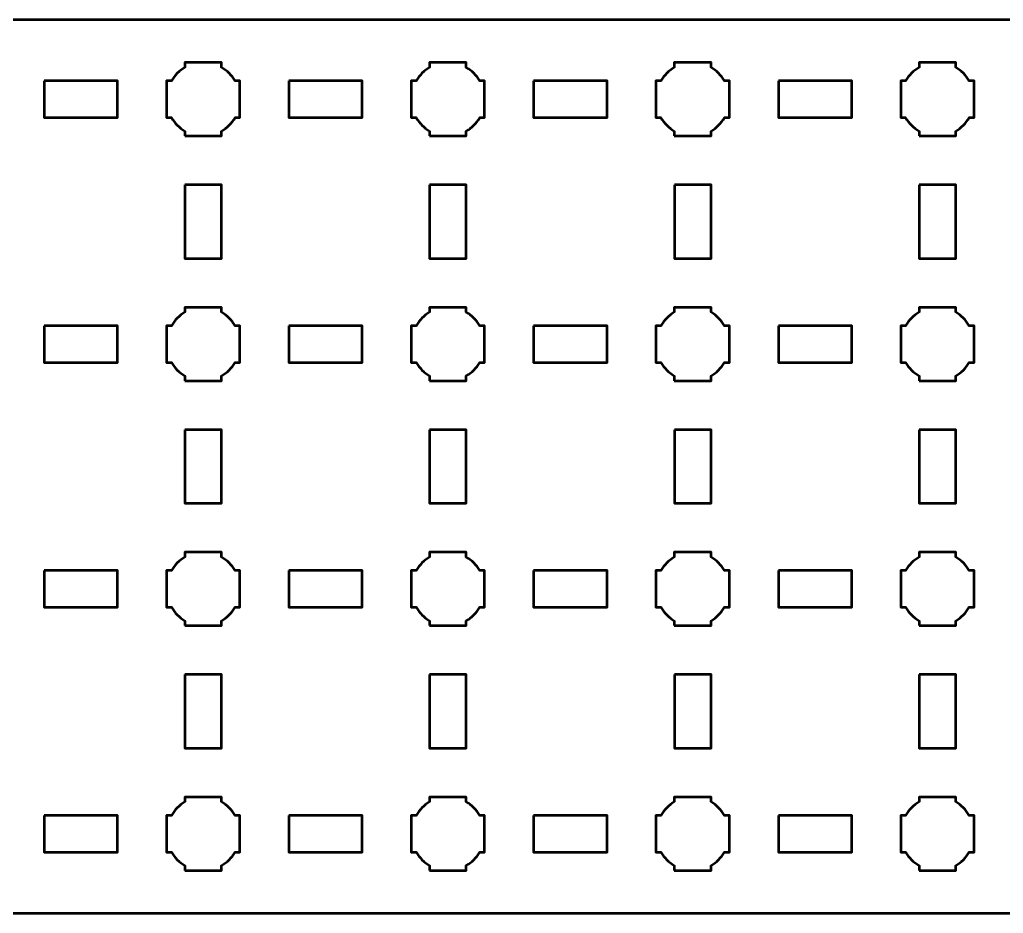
# Model space of a CAD drawing. Header units: centimetres. Extents: x -15.7 to 15.7, y -3.7 to 3.7.
# Drawn here: x -0.5 to 7.54, y -3.65 to 3.65 of the extents above; entities that cross this region are included whole.
import ezdxf

# ---------------------------------------------------------------- set-up
doc = ezdxf.new("R2010")
doc.units = ezdxf.units.CM
doc.header["$MEASUREMENT"] = 0
doc.layers.add('Layer 1', color=7, linetype='Continuous')

msp = doc.modelspace()

# ---------------------------------------------------------------- linework, layer by layer
at = {"layer": 'Layer 1', "lineweight": 53}
for points, knots in [([(-15.14993, 3.65002), (-15.14993, 3.65002), (15.14994, 3.65002), (15.14994, 3.65002), (15.14994, 3.65002), (15.42708, 3.65002), (15.65004, 3.42693), (15.65004, 3.14993), (15.65004, 3.14993), (15.65004, 3.14993), (15.65004, -3.15005), (15.65004, -3.15005), (15.65004, -3.15005), (15.65004, -3.42702), (15.42708, -3.65001), (15.14994, -3.65001), (15.14994, -3.65001), (15.14994, -3.65001), (-15.14993, -3.65001), (-15.14993, -3.65001), (-15.14993, -3.65001), (-15.42693, -3.65001), (-15.65003, -3.42702), (-15.65003, -3.15005), (-15.65003, -3.15005), (-15.65003, -3.15005), (-15.65003, 3.14993), (-15.65003, 3.14993), (-15.65003, 3.14993), (-15.65003, 3.42693), (-15.42693, 3.65002), (-15.14993, 3.65002)], [0, 0, 0, 0, 0.125, 0.125, 0.125, 0.125, 0.25, 0.25, 0.25, 0.25, 0.375, 0.375, 0.375, 0.375, 0.5, 0.5, 0.5, 0.5, 0.625, 0.625, 0.625, 0.625, 0.75, 0.75, 0.75, 0.75, 0.875, 0.875, 0.875, 0.875, 1, 1, 1, 1]), ([(0.85006, 2.69999), (0.85006, 2.69999), (0.85006, 2.7401), (0.85006, 2.7401), (0.85006, 2.7401), (0.80444, 2.76642), (0.76652, 2.80445), (0.74006, 2.84992), (0.74006, 2.84992), (0.74006, 2.84992), (0.69999, 2.84992), (0.69999, 2.84992), (0.69999, 2.84992), (0.69999, 2.84992), (0.69999, 2.99999), (0.69999, 2.99999), (0.69999, 2.99999), (0.69999, 2.99999), (0.69999, 3.14993), (0.69999, 3.14993), (0.69999, 3.14993), (0.69999, 3.14993), (0.74006, 3.14993), (0.74006, 3.14993), (0.74006, 3.14993), (0.76652, 3.19554), (0.80444, 3.23346), (0.85006, 3.25978), (0.85006, 3.25978), (0.85006, 3.25978), (0.85006, 3.3), (0.85006, 3.3), (0.85006, 3.3), (0.85006, 3.3), (0.99999, 3.3), (0.99999, 3.3), (0.99999, 3.3), (0.99999, 3.3), (1.15006, 3.3), (1.15006, 3.3), (1.15006, 3.3), (1.15006, 3.3), (1.15006, 3.25978), (1.15006, 3.25978), (1.15006, 3.25978), (1.19553, 3.23346), (1.23342, 3.19554), (1.25988, 3.14993), (1.25988, 3.14993), (1.25988, 3.14993), (1.29999, 3.14993), (1.29999, 3.14993), (1.29999, 3.14993), (1.29999, 3.14993), (1.29999, 2.99999), (1.29999, 2.99999), (1.29999, 2.99999), (1.29999, 2.99999), (1.29999, 2.84992), (1.29999, 2.84992), (1.29999, 2.84992), (1.29999, 2.84992), (1.25988, 2.84992), (1.25988, 2.84992), (1.25988, 2.84992), (1.23342, 2.80445), (1.19553, 2.76642), (1.15006, 2.7401), (1.15006, 2.7401), (1.15006, 2.7401), (1.15006, 2.69999), (1.15006, 2.69999), (1.15006, 2.69999), (1.15006, 2.69999), (0.99999, 2.69999), (0.99999, 2.69999), (0.99999, 2.69999), (0.99999, 2.69999), (0.85006, 2.69999), (0.85006, 2.69999)], [0, 0, 0, 0, 0.05, 0.05, 0.05, 0.05, 0.1, 0.1, 0.1, 0.1, 0.15, 0.15, 0.15, 0.15, 0.2, 0.2, 0.2, 0.2, 0.25, 0.25, 0.25, 0.25, 0.3, 0.3, 0.3, 0.3, 0.35, 0.35, 0.35, 0.35, 0.4, 0.4, 0.4, 0.4, 0.45, 0.45, 0.45, 0.45, 0.5, 0.5, 0.5, 0.5, 0.55, 0.55, 0.55, 0.55, 0.6, 0.6, 0.6, 0.6, 0.65, 0.65, 0.65, 0.65, 0.7, 0.7, 0.7, 0.7, 0.75, 0.75, 0.75, 0.75, 0.8, 0.8, 0.8, 0.8, 0.85, 0.85, 0.85, 0.85, 0.9, 0.9, 0.9, 0.9, 0.95, 0.95, 0.95, 0.95, 1, 1, 1, 1]), ([(2.84999, 2.69999), (2.84999, 2.69999), (2.84999, 2.7401), (2.84999, 2.7401), (2.84999, 2.7401), (2.80438, 2.76642), (2.76649, 2.80445), (2.74017, 2.84992), (2.74017, 2.84992), (2.74017, 2.84992), (2.69992, 2.84992), (2.69992, 2.84992), (2.69992, 2.84992), (2.69992, 2.84992), (2.69992, 2.99999), (2.69992, 2.99999), (2.69992, 2.99999), (2.69992, 2.99999), (2.69992, 3.14993), (2.69992, 3.14993), (2.69992, 3.14993), (2.69992, 3.14993), (2.74017, 3.14993), (2.74017, 3.14993), (2.74017, 3.14993), (2.76649, 3.19554), (2.80438, 3.23346), (2.84999, 3.25978), (2.84999, 3.25978), (2.84999, 3.25978), (2.84999, 3.3), (2.84999, 3.3), (2.84999, 3.3), (2.84999, 3.3), (2.99992, 3.3), (2.99992, 3.3), (2.99992, 3.3), (2.99992, 3.3), (3.14999, 3.3), (3.14999, 3.3), (3.14999, 3.3), (3.14999, 3.3), (3.14999, 3.25978), (3.14999, 3.25978), (3.14999, 3.25978), (3.19547, 3.23346), (3.2335, 3.19554), (3.25981, 3.14993), (3.25981, 3.14993), (3.25981, 3.14993), (3.29992, 3.14993), (3.29992, 3.14993), (3.29992, 3.14993), (3.29992, 3.14993), (3.29992, 2.99999), (3.29992, 2.99999), (3.29992, 2.99999), (3.29992, 2.99999), (3.29992, 2.84992), (3.29992, 2.84992), (3.29992, 2.84992), (3.29992, 2.84992), (3.25981, 2.84992), (3.25981, 2.84992), (3.25981, 2.84992), (3.2335, 2.80445), (3.19547, 2.76642), (3.14999, 2.7401), (3.14999, 2.7401), (3.14999, 2.7401), (3.14999, 2.69999), (3.14999, 2.69999), (3.14999, 2.69999), (3.14999, 2.69999), (2.99992, 2.69999), (2.99992, 2.69999), (2.99992, 2.69999), (2.99992, 2.69999), (2.84999, 2.69999), (2.84999, 2.69999)], [0, 0, 0, 0, 0.05, 0.05, 0.05, 0.05, 0.1, 0.1, 0.1, 0.1, 0.15, 0.15, 0.15, 0.15, 0.2, 0.2, 0.2, 0.2, 0.25, 0.25, 0.25, 0.25, 0.3, 0.3, 0.3, 0.3, 0.35, 0.35, 0.35, 0.35, 0.4, 0.4, 0.4, 0.4, 0.45, 0.45, 0.45, 0.45, 0.5, 0.5, 0.5, 0.5, 0.55, 0.55, 0.55, 0.55, 0.6, 0.6, 0.6, 0.6, 0.65, 0.65, 0.65, 0.65, 0.7, 0.7, 0.7, 0.7, 0.75, 0.75, 0.75, 0.75, 0.8, 0.8, 0.8, 0.8, 0.85, 0.85, 0.85, 0.85, 0.9, 0.9, 0.9, 0.9, 0.95, 0.95, 0.95, 0.95, 1, 1, 1, 1]), ([(4.84992, 2.69999), (4.84992, 2.69999), (4.84992, 2.7401), (4.84992, 2.7401), (4.84992, 2.7401), (4.80445, 2.76642), (4.76642, 2.80445), (4.7401, 2.84992), (4.7401, 2.84992), (4.7401, 2.84992), (4.69999, 2.84992), (4.69999, 2.84992), (4.69999, 2.84992), (4.69999, 2.84992), (4.69999, 2.99999), (4.69999, 2.99999), (4.69999, 2.99999), (4.69999, 2.99999), (4.69999, 3.14993), (4.69999, 3.14993), (4.69999, 3.14993), (4.69999, 3.14993), (4.7401, 3.14993), (4.7401, 3.14993), (4.7401, 3.14993), (4.76642, 3.19554), (4.80445, 3.23346), (4.84992, 3.25978), (4.84992, 3.25978), (4.84992, 3.25978), (4.84992, 3.3), (4.84992, 3.3), (4.84992, 3.3), (4.84992, 3.3), (5, 3.3), (5, 3.3), (5, 3.3), (5, 3.3), (5.14993, 3.3), (5.14993, 3.3), (5.14993, 3.3), (5.14993, 3.3), (5.14993, 3.25978), (5.14993, 3.25978), (5.14993, 3.25978), (5.19554, 3.23346), (5.23346, 3.19554), (5.25978, 3.14993), (5.25978, 3.14993), (5.25978, 3.14993), (5.3, 3.14993), (5.3, 3.14993), (5.3, 3.14993), (5.3, 3.14993), (5.3, 2.99999), (5.3, 2.99999), (5.3, 2.99999), (5.3, 2.99999), (5.3, 2.84992), (5.3, 2.84992), (5.3, 2.84992), (5.3, 2.84992), (5.25978, 2.84992), (5.25978, 2.84992), (5.25978, 2.84992), (5.23346, 2.80445), (5.19554, 2.76642), (5.14993, 2.7401), (5.14993, 2.7401), (5.14993, 2.7401), (5.14993, 2.69999), (5.14993, 2.69999), (5.14993, 2.69999), (5.14993, 2.69999), (5, 2.69999), (5, 2.69999), (5, 2.69999), (5, 2.69999), (4.84992, 2.69999), (4.84992, 2.69999)], [0, 0, 0, 0, 0.05, 0.05, 0.05, 0.05, 0.1, 0.1, 0.1, 0.1, 0.15, 0.15, 0.15, 0.15, 0.2, 0.2, 0.2, 0.2, 0.25, 0.25, 0.25, 0.25, 0.3, 0.3, 0.3, 0.3, 0.35, 0.35, 0.35, 0.35, 0.4, 0.4, 0.4, 0.4, 0.45, 0.45, 0.45, 0.45, 0.5, 0.5, 0.5, 0.5, 0.55, 0.55, 0.55, 0.55, 0.6, 0.6, 0.6, 0.6, 0.65, 0.65, 0.65, 0.65, 0.7, 0.7, 0.7, 0.7, 0.75, 0.75, 0.75, 0.75, 0.8, 0.8, 0.8, 0.8, 0.85, 0.85, 0.85, 0.85, 0.9, 0.9, 0.9, 0.9, 0.95, 0.95, 0.95, 0.95, 1, 1, 1, 1]), ([(6.85003, 2.69999), (6.85003, 2.69999), (6.85003, 2.7401), (6.85003, 2.7401), (6.85003, 2.7401), (6.80442, 2.76642), (6.76653, 2.80445), (6.74018, 2.84992), (6.74018, 2.84992), (6.74018, 2.84992), (6.69996, 2.84992), (6.69996, 2.84992), (6.69996, 2.84992), (6.69996, 2.84992), (6.69996, 2.99999), (6.69996, 2.99999), (6.69996, 2.99999), (6.69996, 2.99999), (6.69996, 3.14993), (6.69996, 3.14993), (6.69996, 3.14993), (6.69996, 3.14993), (6.74018, 3.14993), (6.74018, 3.14993), (6.74018, 3.14993), (6.76653, 3.19554), (6.80442, 3.23346), (6.85003, 3.25978), (6.85003, 3.25978), (6.85003, 3.25978), (6.85003, 3.3), (6.85003, 3.3), (6.85003, 3.3), (6.85003, 3.3), (6.99996, 3.3), (6.99996, 3.3), (6.99996, 3.3), (6.99996, 3.3), (7.15003, 3.3), (7.15003, 3.3), (7.15003, 3.3), (7.15003, 3.3), (7.15003, 3.25978), (7.15003, 3.25978), (7.15003, 3.25978), (7.19551, 3.23346), (7.2334, 3.19554), (7.25985, 3.14993), (7.25985, 3.14993), (7.25985, 3.14993), (7.29997, 3.14993), (7.29997, 3.14993), (7.29997, 3.14993), (7.29997, 3.14993), (7.29997, 2.99999), (7.29997, 2.99999), (7.29997, 2.99999), (7.29997, 2.99999), (7.29997, 2.84992), (7.29997, 2.84992), (7.29997, 2.84992), (7.29997, 2.84992), (7.25985, 2.84992), (7.25985, 2.84992), (7.25985, 2.84992), (7.2334, 2.80445), (7.19551, 2.76642), (7.15003, 2.7401), (7.15003, 2.7401), (7.15003, 2.7401), (7.15003, 2.69999), (7.15003, 2.69999), (7.15003, 2.69999), (7.15003, 2.69999), (6.99996, 2.69999), (6.99996, 2.69999), (6.99996, 2.69999), (6.99996, 2.69999), (6.85003, 2.69999), (6.85003, 2.69999)], [0, 0, 0, 0, 0.05, 0.05, 0.05, 0.05, 0.1, 0.1, 0.1, 0.1, 0.15, 0.15, 0.15, 0.15, 0.2, 0.2, 0.2, 0.2, 0.25, 0.25, 0.25, 0.25, 0.3, 0.3, 0.3, 0.3, 0.35, 0.35, 0.35, 0.35, 0.4, 0.4, 0.4, 0.4, 0.45, 0.45, 0.45, 0.45, 0.5, 0.5, 0.5, 0.5, 0.55, 0.55, 0.55, 0.55, 0.6, 0.6, 0.6, 0.6, 0.65, 0.65, 0.65, 0.65, 0.7, 0.7, 0.7, 0.7, 0.75, 0.75, 0.75, 0.75, 0.8, 0.8, 0.8, 0.8, 0.85, 0.85, 0.85, 0.85, 0.9, 0.9, 0.9, 0.9, 0.95, 0.95, 0.95, 0.95, 1, 1, 1, 1]), ([(-0.29993, 3.14993), (-0.29993, 3.14993), (0.30008, 3.14993), (0.30008, 3.14993), (0.30008, 3.14993), (0.30008, 3.14993), (0.30008, 2.84992), (0.30008, 2.84992), (0.30008, 2.84992), (0.30008, 2.84992), (-0.29993, 2.84992), (-0.29993, 2.84992), (-0.29993, 2.84992), (-0.29993, 2.84992), (-0.29993, 3.14993), (-0.29993, 3.14993)], [0, 0, 0, 0, 0.25, 0.25, 0.25, 0.25, 0.5, 0.5, 0.5, 0.5, 0.75, 0.75, 0.75, 0.75, 1, 1, 1, 1]), ([(1.70001, 3.14993), (1.70001, 3.14993), (2.30001, 3.14993), (2.30001, 3.14993), (2.30001, 3.14993), (2.30001, 3.14993), (2.30001, 2.84992), (2.30001, 2.84992), (2.30001, 2.84992), (2.30001, 2.84992), (1.70001, 2.84992), (1.70001, 2.84992), (1.70001, 2.84992), (1.70001, 2.84992), (1.70001, 3.14993), (1.70001, 3.14993)], [0, 0, 0, 0, 0.25, 0.25, 0.25, 0.25, 0.5, 0.5, 0.5, 0.5, 0.75, 0.75, 0.75, 0.75, 1, 1, 1, 1]), ([(3.69997, 3.14993), (3.69997, 3.14993), (4.29998, 3.14993), (4.29998, 3.14993), (4.29998, 3.14993), (4.29998, 3.14993), (4.29998, 2.84992), (4.29998, 2.84992), (4.29998, 2.84992), (4.29998, 2.84992), (3.69997, 2.84992), (3.69997, 2.84992), (3.69997, 2.84992), (3.69997, 2.84992), (3.69997, 3.14993), (3.69997, 3.14993)], [0, 0, 0, 0, 0.25, 0.25, 0.25, 0.25, 0.5, 0.5, 0.5, 0.5, 0.75, 0.75, 0.75, 0.75, 1, 1, 1, 1]), ([(5.70005, 3.14993), (5.70005, 3.14993), (6.30005, 3.14993), (6.30005, 3.14993), (6.30005, 3.14993), (6.30005, 3.14993), (6.30005, 2.84992), (6.30005, 2.84992), (6.30005, 2.84992), (6.30005, 2.84992), (5.70005, 2.84992), (5.70005, 2.84992), (5.70005, 2.84992), (5.70005, 2.84992), (5.70005, 3.14993), (5.70005, 3.14993)], [0, 0, 0, 0, 0.25, 0.25, 0.25, 0.25, 0.5, 0.5, 0.5, 0.5, 0.75, 0.75, 0.75, 0.75, 1, 1, 1, 1]), ([(0.85006, 2.29998), (0.85006, 2.29998), (1.15006, 2.29998), (1.15006, 2.29998), (1.15006, 2.29998), (1.15006, 2.29998), (1.15006, 1.69997), (1.15006, 1.69997), (1.15006, 1.69997), (1.15006, 1.69997), (0.85006, 1.69997), (0.85006, 1.69997), (0.85006, 1.69997), (0.85006, 1.69997), (0.85006, 2.29998), (0.85006, 2.29998)], [0, 0, 0, 0, 0.25, 0.25, 0.25, 0.25, 0.5, 0.5, 0.5, 0.5, 0.75, 0.75, 0.75, 0.75, 1, 1, 1, 1]), ([(2.84999, 2.29998), (2.84999, 2.29998), (3.14999, 2.29998), (3.14999, 2.29998), (3.14999, 2.29998), (3.14999, 2.29998), (3.14999, 1.69997), (3.14999, 1.69997), (3.14999, 1.69997), (3.14999, 1.69997), (2.84999, 1.69997), (2.84999, 1.69997), (2.84999, 1.69997), (2.84999, 1.69997), (2.84999, 2.29998), (2.84999, 2.29998)], [0, 0, 0, 0, 0.25, 0.25, 0.25, 0.25, 0.5, 0.5, 0.5, 0.5, 0.75, 0.75, 0.75, 0.75, 1, 1, 1, 1]), ([(4.85006, 2.29998), (4.85006, 2.29998), (5.15007, 2.29998), (5.15007, 2.29998), (5.15007, 2.29998), (5.15007, 2.29998), (5.15007, 1.69997), (5.15007, 1.69997), (5.15007, 1.69997), (5.15007, 1.69997), (4.85006, 1.69997), (4.85006, 1.69997), (4.85006, 1.69997), (4.85006, 1.69997), (4.85006, 2.29998), (4.85006, 2.29998)], [0, 0, 0, 0, 0.25, 0.25, 0.25, 0.25, 0.5, 0.5, 0.5, 0.5, 0.75, 0.75, 0.75, 0.75, 1, 1, 1, 1]), ([(6.85003, 2.29998), (6.85003, 2.29998), (7.15003, 2.29998), (7.15003, 2.29998), (7.15003, 2.29998), (7.15003, 2.29998), (7.15003, 1.69997), (7.15003, 1.69997), (7.15003, 1.69997), (7.15003, 1.69997), (6.85003, 1.69997), (6.85003, 1.69997), (6.85003, 1.69997), (6.85003, 1.69997), (6.85003, 2.29998), (6.85003, 2.29998)], [0, 0, 0, 0, 0.25, 0.25, 0.25, 0.25, 0.5, 0.5, 0.5, 0.5, 0.75, 0.75, 0.75, 0.75, 1, 1, 1, 1]), ([(0.85006, 0.69992), (0.85006, 0.69992), (0.85006, 0.74017), (0.85006, 0.74017), (0.85006, 0.74017), (0.80444, 0.76649), (0.76652, 0.80452), (0.74006, 0.84999), (0.74006, 0.84999), (0.74006, 0.84999), (0.69999, 0.84999), (0.69999, 0.84999), (0.69999, 0.84999), (0.69999, 0.84999), (0.69999, 0.99992), (0.69999, 0.99992), (0.69999, 0.99992), (0.69999, 0.99992), (0.69999, 1.14999), (0.69999, 1.14999), (0.69999, 1.14999), (0.69999, 1.14999), (0.74006, 1.14999), (0.74006, 1.14999), (0.74006, 1.14999), (0.76652, 1.19547), (0.80444, 1.2335), (0.85006, 1.25981), (0.85006, 1.25981), (0.85006, 1.25981), (0.85006, 1.29992), (0.85006, 1.29992), (0.85006, 1.29992), (0.85006, 1.29992), (0.99999, 1.29992), (0.99999, 1.29992), (0.99999, 1.29992), (0.99999, 1.29992), (1.15006, 1.29992), (1.15006, 1.29992), (1.15006, 1.29992), (1.15006, 1.29992), (1.15006, 1.25981), (1.15006, 1.25981), (1.15006, 1.25981), (1.19553, 1.2335), (1.23342, 1.19547), (1.25988, 1.14999), (1.25988, 1.14999), (1.25988, 1.14999), (1.29999, 1.14999), (1.29999, 1.14999), (1.29999, 1.14999), (1.29999, 1.14999), (1.29999, 0.99992), (1.29999, 0.99992), (1.29999, 0.99992), (1.29999, 0.99992), (1.29999, 0.84999), (1.29999, 0.84999), (1.29999, 0.84999), (1.29999, 0.84999), (1.25988, 0.84999), (1.25988, 0.84999), (1.25988, 0.84999), (1.23342, 0.80452), (1.19553, 0.76649), (1.15006, 0.74017), (1.15006, 0.74017), (1.15006, 0.74017), (1.15006, 0.69992), (1.15006, 0.69992), (1.15006, 0.69992), (1.15006, 0.69992), (0.99999, 0.69992), (0.99999, 0.69992), (0.99999, 0.69992), (0.99999, 0.69992), (0.85006, 0.69992), (0.85006, 0.69992)], [0, 0, 0, 0, 0.05, 0.05, 0.05, 0.05, 0.1, 0.1, 0.1, 0.1, 0.15, 0.15, 0.15, 0.15, 0.2, 0.2, 0.2, 0.2, 0.25, 0.25, 0.25, 0.25, 0.3, 0.3, 0.3, 0.3, 0.35, 0.35, 0.35, 0.35, 0.4, 0.4, 0.4, 0.4, 0.45, 0.45, 0.45, 0.45, 0.5, 0.5, 0.5, 0.5, 0.55, 0.55, 0.55, 0.55, 0.6, 0.6, 0.6, 0.6, 0.65, 0.65, 0.65, 0.65, 0.7, 0.7, 0.7, 0.7, 0.75, 0.75, 0.75, 0.75, 0.8, 0.8, 0.8, 0.8, 0.85, 0.85, 0.85, 0.85, 0.9, 0.9, 0.9, 0.9, 0.95, 0.95, 0.95, 0.95, 1, 1, 1, 1]), ([(2.84999, 0.69992), (2.84999, 0.69992), (2.84999, 0.74017), (2.84999, 0.74017), (2.84999, 0.74017), (2.80438, 0.76649), (2.76649, 0.80452), (2.74017, 0.84999), (2.74017, 0.84999), (2.74017, 0.84999), (2.69992, 0.84999), (2.69992, 0.84999), (2.69992, 0.84999), (2.69992, 0.84999), (2.69992, 0.99992), (2.69992, 0.99992), (2.69992, 0.99992), (2.69992, 0.99992), (2.69992, 1.14999), (2.69992, 1.14999), (2.69992, 1.14999), (2.69992, 1.14999), (2.74017, 1.14999), (2.74017, 1.14999), (2.74017, 1.14999), (2.76649, 1.19547), (2.80438, 1.2335), (2.84999, 1.25981), (2.84999, 1.25981), (2.84999, 1.25981), (2.84999, 1.29992), (2.84999, 1.29992), (2.84999, 1.29992), (2.84999, 1.29992), (2.99992, 1.29992), (2.99992, 1.29992), (2.99992, 1.29992), (2.99992, 1.29992), (3.14999, 1.29992), (3.14999, 1.29992), (3.14999, 1.29992), (3.14999, 1.29992), (3.14999, 1.25981), (3.14999, 1.25981), (3.14999, 1.25981), (3.19547, 1.2335), (3.2335, 1.19547), (3.25981, 1.14999), (3.25981, 1.14999), (3.25981, 1.14999), (3.29992, 1.14999), (3.29992, 1.14999), (3.29992, 1.14999), (3.29992, 1.14999), (3.29992, 0.99992), (3.29992, 0.99992), (3.29992, 0.99992), (3.29992, 0.99992), (3.29992, 0.84999), (3.29992, 0.84999), (3.29992, 0.84999), (3.29992, 0.84999), (3.25981, 0.84999), (3.25981, 0.84999), (3.25981, 0.84999), (3.2335, 0.80452), (3.19547, 0.76649), (3.14999, 0.74017), (3.14999, 0.74017), (3.14999, 0.74017), (3.14999, 0.69992), (3.14999, 0.69992), (3.14999, 0.69992), (3.14999, 0.69992), (2.99992, 0.69992), (2.99992, 0.69992), (2.99992, 0.69992), (2.99992, 0.69992), (2.84999, 0.69992), (2.84999, 0.69992)], [0, 0, 0, 0, 0.05, 0.05, 0.05, 0.05, 0.1, 0.1, 0.1, 0.1, 0.15, 0.15, 0.15, 0.15, 0.2, 0.2, 0.2, 0.2, 0.25, 0.25, 0.25, 0.25, 0.3, 0.3, 0.3, 0.3, 0.35, 0.35, 0.35, 0.35, 0.4, 0.4, 0.4, 0.4, 0.45, 0.45, 0.45, 0.45, 0.5, 0.5, 0.5, 0.5, 0.55, 0.55, 0.55, 0.55, 0.6, 0.6, 0.6, 0.6, 0.65, 0.65, 0.65, 0.65, 0.7, 0.7, 0.7, 0.7, 0.75, 0.75, 0.75, 0.75, 0.8, 0.8, 0.8, 0.8, 0.85, 0.85, 0.85, 0.85, 0.9, 0.9, 0.9, 0.9, 0.95, 0.95, 0.95, 0.95, 1, 1, 1, 1]), ([(4.84992, 0.69992), (4.84992, 0.69992), (4.84992, 0.74017), (4.84992, 0.74017), (4.84992, 0.74017), (4.80445, 0.76649), (4.76642, 0.80452), (4.7401, 0.84999), (4.7401, 0.84999), (4.7401, 0.84999), (4.69999, 0.84999), (4.69999, 0.84999), (4.69999, 0.84999), (4.69999, 0.84999), (4.69999, 0.99992), (4.69999, 0.99992), (4.69999, 0.99992), (4.69999, 0.99992), (4.69999, 1.14999), (4.69999, 1.14999), (4.69999, 1.14999), (4.69999, 1.14999), (4.7401, 1.14999), (4.7401, 1.14999), (4.7401, 1.14999), (4.76642, 1.19547), (4.80445, 1.2335), (4.84992, 1.25981), (4.84992, 1.25981), (4.84992, 1.25981), (4.84992, 1.29992), (4.84992, 1.29992), (4.84992, 1.29992), (4.84992, 1.29992), (5, 1.29992), (5, 1.29992), (5, 1.29992), (5, 1.29992), (5.14993, 1.29992), (5.14993, 1.29992), (5.14993, 1.29992), (5.14993, 1.29992), (5.14993, 1.25981), (5.14993, 1.25981), (5.14993, 1.25981), (5.19554, 1.2335), (5.23346, 1.19547), (5.25978, 1.14999), (5.25978, 1.14999), (5.25978, 1.14999), (5.3, 1.14999), (5.3, 1.14999), (5.3, 1.14999), (5.3, 1.14999), (5.3, 0.99992), (5.3, 0.99992), (5.3, 0.99992), (5.3, 0.99992), (5.3, 0.84999), (5.3, 0.84999), (5.3, 0.84999), (5.3, 0.84999), (5.25978, 0.84999), (5.25978, 0.84999), (5.25978, 0.84999), (5.23346, 0.80452), (5.19554, 0.76649), (5.14993, 0.74017), (5.14993, 0.74017), (5.14993, 0.74017), (5.14993, 0.69992), (5.14993, 0.69992), (5.14993, 0.69992), (5.14993, 0.69992), (5, 0.69992), (5, 0.69992), (5, 0.69992), (5, 0.69992), (4.84992, 0.69992), (4.84992, 0.69992)], [0, 0, 0, 0, 0.05, 0.05, 0.05, 0.05, 0.1, 0.1, 0.1, 0.1, 0.15, 0.15, 0.15, 0.15, 0.2, 0.2, 0.2, 0.2, 0.25, 0.25, 0.25, 0.25, 0.3, 0.3, 0.3, 0.3, 0.35, 0.35, 0.35, 0.35, 0.4, 0.4, 0.4, 0.4, 0.45, 0.45, 0.45, 0.45, 0.5, 0.5, 0.5, 0.5, 0.55, 0.55, 0.55, 0.55, 0.6, 0.6, 0.6, 0.6, 0.65, 0.65, 0.65, 0.65, 0.7, 0.7, 0.7, 0.7, 0.75, 0.75, 0.75, 0.75, 0.8, 0.8, 0.8, 0.8, 0.85, 0.85, 0.85, 0.85, 0.9, 0.9, 0.9, 0.9, 0.95, 0.95, 0.95, 0.95, 1, 1, 1, 1]), ([(6.85003, 0.69992), (6.85003, 0.69992), (6.85003, 0.74017), (6.85003, 0.74017), (6.85003, 0.74017), (6.80442, 0.76649), (6.76653, 0.80452), (6.74018, 0.84999), (6.74018, 0.84999), (6.74018, 0.84999), (6.69996, 0.84999), (6.69996, 0.84999), (6.69996, 0.84999), (6.69996, 0.84999), (6.69996, 0.99992), (6.69996, 0.99992), (6.69996, 0.99992), (6.69996, 0.99992), (6.69996, 1.14999), (6.69996, 1.14999), (6.69996, 1.14999), (6.69996, 1.14999), (6.74018, 1.14999), (6.74018, 1.14999), (6.74018, 1.14999), (6.76653, 1.19547), (6.80442, 1.2335), (6.85003, 1.25981), (6.85003, 1.25981), (6.85003, 1.25981), (6.85003, 1.29992), (6.85003, 1.29992), (6.85003, 1.29992), (6.85003, 1.29992), (6.99996, 1.29992), (6.99996, 1.29992), (6.99996, 1.29992), (6.99996, 1.29992), (7.15003, 1.29992), (7.15003, 1.29992), (7.15003, 1.29992), (7.15003, 1.29992), (7.15003, 1.25981), (7.15003, 1.25981), (7.15003, 1.25981), (7.19551, 1.2335), (7.2334, 1.19547), (7.25985, 1.14999), (7.25985, 1.14999), (7.25985, 1.14999), (7.29997, 1.14999), (7.29997, 1.14999), (7.29997, 1.14999), (7.29997, 1.14999), (7.29997, 0.99992), (7.29997, 0.99992), (7.29997, 0.99992), (7.29997, 0.99992), (7.29997, 0.84999), (7.29997, 0.84999), (7.29997, 0.84999), (7.29997, 0.84999), (7.25985, 0.84999), (7.25985, 0.84999), (7.25985, 0.84999), (7.2334, 0.80452), (7.19551, 0.76649), (7.15003, 0.74017), (7.15003, 0.74017), (7.15003, 0.74017), (7.15003, 0.69992), (7.15003, 0.69992), (7.15003, 0.69992), (7.15003, 0.69992), (6.99996, 0.69992), (6.99996, 0.69992), (6.99996, 0.69992), (6.99996, 0.69992), (6.85003, 0.69992), (6.85003, 0.69992)], [0, 0, 0, 0, 0.05, 0.05, 0.05, 0.05, 0.1, 0.1, 0.1, 0.1, 0.15, 0.15, 0.15, 0.15, 0.2, 0.2, 0.2, 0.2, 0.25, 0.25, 0.25, 0.25, 0.3, 0.3, 0.3, 0.3, 0.35, 0.35, 0.35, 0.35, 0.4, 0.4, 0.4, 0.4, 0.45, 0.45, 0.45, 0.45, 0.5, 0.5, 0.5, 0.5, 0.55, 0.55, 0.55, 0.55, 0.6, 0.6, 0.6, 0.6, 0.65, 0.65, 0.65, 0.65, 0.7, 0.7, 0.7, 0.7, 0.75, 0.75, 0.75, 0.75, 0.8, 0.8, 0.8, 0.8, 0.85, 0.85, 0.85, 0.85, 0.9, 0.9, 0.9, 0.9, 0.95, 0.95, 0.95, 0.95, 1, 1, 1, 1]), ([(-0.29993, 1.14999), (-0.29993, 1.14999), (0.30008, 1.14999), (0.30008, 1.14999), (0.30008, 1.14999), (0.30008, 1.14999), (0.30008, 0.84999), (0.30008, 0.84999), (0.30008, 0.84999), (0.30008, 0.84999), (-0.29993, 0.84999), (-0.29993, 0.84999), (-0.29993, 0.84999), (-0.29993, 0.84999), (-0.29993, 1.14999), (-0.29993, 1.14999)], [0, 0, 0, 0, 0.25, 0.25, 0.25, 0.25, 0.5, 0.5, 0.5, 0.5, 0.75, 0.75, 0.75, 0.75, 1, 1, 1, 1]), ([(1.70001, 1.14999), (1.70001, 1.14999), (2.30001, 1.14999), (2.30001, 1.14999), (2.30001, 1.14999), (2.30001, 1.14999), (2.30001, 0.84999), (2.30001, 0.84999), (2.30001, 0.84999), (2.30001, 0.84999), (1.70001, 0.84999), (1.70001, 0.84999), (1.70001, 0.84999), (1.70001, 0.84999), (1.70001, 1.14999), (1.70001, 1.14999)], [0, 0, 0, 0, 0.25, 0.25, 0.25, 0.25, 0.5, 0.5, 0.5, 0.5, 0.75, 0.75, 0.75, 0.75, 1, 1, 1, 1]), ([(3.69997, 1.14999), (3.69997, 1.14999), (4.29998, 1.14999), (4.29998, 1.14999), (4.29998, 1.14999), (4.29998, 1.14999), (4.29998, 0.84999), (4.29998, 0.84999), (4.29998, 0.84999), (4.29998, 0.84999), (3.69997, 0.84999), (3.69997, 0.84999), (3.69997, 0.84999), (3.69997, 0.84999), (3.69997, 1.14999), (3.69997, 1.14999)], [0, 0, 0, 0, 0.25, 0.25, 0.25, 0.25, 0.5, 0.5, 0.5, 0.5, 0.75, 0.75, 0.75, 0.75, 1, 1, 1, 1]), ([(5.70005, 1.14999), (5.70005, 1.14999), (6.30005, 1.14999), (6.30005, 1.14999), (6.30005, 1.14999), (6.30005, 1.14999), (6.30005, 0.84999), (6.30005, 0.84999), (6.30005, 0.84999), (6.30005, 0.84999), (5.70005, 0.84999), (5.70005, 0.84999), (5.70005, 0.84999), (5.70005, 0.84999), (5.70005, 1.14999), (5.70005, 1.14999)], [0, 0, 0, 0, 0.25, 0.25, 0.25, 0.25, 0.5, 0.5, 0.5, 0.5, 0.75, 0.75, 0.75, 0.75, 1, 1, 1, 1]), ([(0.85006, 0.30001), (0.85006, 0.30001), (1.15006, 0.30001), (1.15006, 0.30001), (1.15006, 0.30001), (1.15006, 0.30001), (1.15006, -0.29999), (1.15006, -0.29999), (1.15006, -0.29999), (1.15006, -0.29999), (0.85006, -0.29999), (0.85006, -0.29999), (0.85006, -0.29999), (0.85006, -0.29999), (0.85006, 0.30001), (0.85006, 0.30001)], [0, 0, 0, 0, 0.25, 0.25, 0.25, 0.25, 0.5, 0.5, 0.5, 0.5, 0.75, 0.75, 0.75, 0.75, 1, 1, 1, 1]), ([(2.84999, 0.30001), (2.84999, 0.30001), (3.14999, 0.30001), (3.14999, 0.30001), (3.14999, 0.30001), (3.14999, 0.30001), (3.14999, -0.29999), (3.14999, -0.29999), (3.14999, -0.29999), (3.14999, -0.29999), (2.84999, -0.29999), (2.84999, -0.29999), (2.84999, -0.29999), (2.84999, -0.29999), (2.84999, 0.30001), (2.84999, 0.30001)], [0, 0, 0, 0, 0.25, 0.25, 0.25, 0.25, 0.5, 0.5, 0.5, 0.5, 0.75, 0.75, 0.75, 0.75, 1, 1, 1, 1]), ([(4.85006, 0.30001), (4.85006, 0.30001), (5.15007, 0.30001), (5.15007, 0.30001), (5.15007, 0.30001), (5.15007, 0.30001), (5.15007, -0.29999), (5.15007, -0.29999), (5.15007, -0.29999), (5.15007, -0.29999), (4.85006, -0.29999), (4.85006, -0.29999), (4.85006, -0.29999), (4.85006, -0.29999), (4.85006, 0.30001), (4.85006, 0.30001)], [0, 0, 0, 0, 0.25, 0.25, 0.25, 0.25, 0.5, 0.5, 0.5, 0.5, 0.75, 0.75, 0.75, 0.75, 1, 1, 1, 1]), ([(6.85003, 0.30001), (6.85003, 0.30001), (7.15003, 0.30001), (7.15003, 0.30001), (7.15003, 0.30001), (7.15003, 0.30001), (7.15003, -0.29999), (7.15003, -0.29999), (7.15003, -0.29999), (7.15003, -0.29999), (6.85003, -0.29999), (6.85003, -0.29999), (6.85003, -0.29999), (6.85003, -0.29999), (6.85003, 0.30001), (6.85003, 0.30001)], [0, 0, 0, 0, 0.25, 0.25, 0.25, 0.25, 0.5, 0.5, 0.5, 0.5, 0.75, 0.75, 0.75, 0.75, 1, 1, 1, 1]), ([(0.85006, -1.30001), (0.85006, -1.30001), (0.85006, -1.25994), (0.85006, -1.25994), (0.85006, -1.25994), (0.80444, -1.23348), (0.76652, -1.19556), (0.74006, -1.14994), (0.74006, -1.14994), (0.74006, -1.14994), (0.69999, -1.14994), (0.69999, -1.14994), (0.69999, -1.14994), (0.69999, -1.14994), (0.69999, -1.00001), (0.69999, -1.00001), (0.69999, -1.00001), (0.69999, -1.00001), (0.69999, -0.84994), (0.69999, -0.84994), (0.69999, -0.84994), (0.69999, -0.84994), (0.74006, -0.84994), (0.74006, -0.84994), (0.74006, -0.84994), (0.76652, -0.80447), (0.80444, -0.76644), (0.85006, -0.74012), (0.85006, -0.74012), (0.85006, -0.74012), (0.85006, -0.70001), (0.85006, -0.70001), (0.85006, -0.70001), (0.85006, -0.70001), (0.99999, -0.70001), (0.99999, -0.70001), (0.99999, -0.70001), (0.99999, -0.70001), (1.15006, -0.70001), (1.15006, -0.70001), (1.15006, -0.70001), (1.15006, -0.70001), (1.15006, -0.74012), (1.15006, -0.74012), (1.15006, -0.74012), (1.19553, -0.76644), (1.23342, -0.80447), (1.25988, -0.84994), (1.25988, -0.84994), (1.25988, -0.84994), (1.29999, -0.84994), (1.29999, -0.84994), (1.29999, -0.84994), (1.29999, -0.84994), (1.29999, -1.00001), (1.29999, -1.00001), (1.29999, -1.00001), (1.29999, -1.00001), (1.29999, -1.14994), (1.29999, -1.14994), (1.29999, -1.14994), (1.29999, -1.14994), (1.25988, -1.14994), (1.25988, -1.14994), (1.25988, -1.14994), (1.23342, -1.19556), (1.19553, -1.23348), (1.15006, -1.25994), (1.15006, -1.25994), (1.15006, -1.25994), (1.15006, -1.30001), (1.15006, -1.30001), (1.15006, -1.30001), (1.15006, -1.30001), (0.99999, -1.30001), (0.99999, -1.30001), (0.99999, -1.30001), (0.99999, -1.30001), (0.85006, -1.30001), (0.85006, -1.30001)], [0, 0, 0, 0, 0.05, 0.05, 0.05, 0.05, 0.1, 0.1, 0.1, 0.1, 0.15, 0.15, 0.15, 0.15, 0.2, 0.2, 0.2, 0.2, 0.25, 0.25, 0.25, 0.25, 0.3, 0.3, 0.3, 0.3, 0.35, 0.35, 0.35, 0.35, 0.4, 0.4, 0.4, 0.4, 0.45, 0.45, 0.45, 0.45, 0.5, 0.5, 0.5, 0.5, 0.55, 0.55, 0.55, 0.55, 0.6, 0.6, 0.6, 0.6, 0.65, 0.65, 0.65, 0.65, 0.7, 0.7, 0.7, 0.7, 0.75, 0.75, 0.75, 0.75, 0.8, 0.8, 0.8, 0.8, 0.85, 0.85, 0.85, 0.85, 0.9, 0.9, 0.9, 0.9, 0.95, 0.95, 0.95, 0.95, 1, 1, 1, 1]), ([(2.84999, -1.30001), (2.84999, -1.30001), (2.84999, -1.25994), (2.84999, -1.25994), (2.84999, -1.25994), (2.80438, -1.23348), (2.76649, -1.19556), (2.74017, -1.14994), (2.74017, -1.14994), (2.74017, -1.14994), (2.69992, -1.14994), (2.69992, -1.14994), (2.69992, -1.14994), (2.69992, -1.14994), (2.69992, -1.00001), (2.69992, -1.00001), (2.69992, -1.00001), (2.69992, -1.00001), (2.69992, -0.84994), (2.69992, -0.84994), (2.69992, -0.84994), (2.69992, -0.84994), (2.74017, -0.84994), (2.74017, -0.84994), (2.74017, -0.84994), (2.76649, -0.80447), (2.80438, -0.76644), (2.84999, -0.74012), (2.84999, -0.74012), (2.84999, -0.74012), (2.84999, -0.70001), (2.84999, -0.70001), (2.84999, -0.70001), (2.84999, -0.70001), (2.99992, -0.70001), (2.99992, -0.70001), (2.99992, -0.70001), (2.99992, -0.70001), (3.14999, -0.70001), (3.14999, -0.70001), (3.14999, -0.70001), (3.14999, -0.70001), (3.14999, -0.74012), (3.14999, -0.74012), (3.14999, -0.74012), (3.19547, -0.76644), (3.2335, -0.80447), (3.25981, -0.84994), (3.25981, -0.84994), (3.25981, -0.84994), (3.29992, -0.84994), (3.29992, -0.84994), (3.29992, -0.84994), (3.29992, -0.84994), (3.29992, -1.00001), (3.29992, -1.00001), (3.29992, -1.00001), (3.29992, -1.00001), (3.29992, -1.14994), (3.29992, -1.14994), (3.29992, -1.14994), (3.29992, -1.14994), (3.25981, -1.14994), (3.25981, -1.14994), (3.25981, -1.14994), (3.2335, -1.19556), (3.19547, -1.23348), (3.14999, -1.25994), (3.14999, -1.25994), (3.14999, -1.25994), (3.14999, -1.30001), (3.14999, -1.30001), (3.14999, -1.30001), (3.14999, -1.30001), (2.99992, -1.30001), (2.99992, -1.30001), (2.99992, -1.30001), (2.99992, -1.30001), (2.84999, -1.30001), (2.84999, -1.30001)], [0, 0, 0, 0, 0.05, 0.05, 0.05, 0.05, 0.1, 0.1, 0.1, 0.1, 0.15, 0.15, 0.15, 0.15, 0.2, 0.2, 0.2, 0.2, 0.25, 0.25, 0.25, 0.25, 0.3, 0.3, 0.3, 0.3, 0.35, 0.35, 0.35, 0.35, 0.4, 0.4, 0.4, 0.4, 0.45, 0.45, 0.45, 0.45, 0.5, 0.5, 0.5, 0.5, 0.55, 0.55, 0.55, 0.55, 0.6, 0.6, 0.6, 0.6, 0.65, 0.65, 0.65, 0.65, 0.7, 0.7, 0.7, 0.7, 0.75, 0.75, 0.75, 0.75, 0.8, 0.8, 0.8, 0.8, 0.85, 0.85, 0.85, 0.85, 0.9, 0.9, 0.9, 0.9, 0.95, 0.95, 0.95, 0.95, 1, 1, 1, 1]), ([(4.84992, -1.30001), (4.84992, -1.30001), (4.84992, -1.25994), (4.84992, -1.25994), (4.84992, -1.25994), (4.80445, -1.23348), (4.76642, -1.19556), (4.7401, -1.14994), (4.7401, -1.14994), (4.7401, -1.14994), (4.69999, -1.14994), (4.69999, -1.14994), (4.69999, -1.14994), (4.69999, -1.14994), (4.69999, -1.00001), (4.69999, -1.00001), (4.69999, -1.00001), (4.69999, -1.00001), (4.69999, -0.84994), (4.69999, -0.84994), (4.69999, -0.84994), (4.69999, -0.84994), (4.7401, -0.84994), (4.7401, -0.84994), (4.7401, -0.84994), (4.76642, -0.80447), (4.80445, -0.76644), (4.84992, -0.74012), (4.84992, -0.74012), (4.84992, -0.74012), (4.84992, -0.70001), (4.84992, -0.70001), (4.84992, -0.70001), (4.84992, -0.70001), (5, -0.70001), (5, -0.70001), (5, -0.70001), (5, -0.70001), (5.14993, -0.70001), (5.14993, -0.70001), (5.14993, -0.70001), (5.14993, -0.70001), (5.14993, -0.74012), (5.14993, -0.74012), (5.14993, -0.74012), (5.19554, -0.76644), (5.23346, -0.80447), (5.25978, -0.84994), (5.25978, -0.84994), (5.25978, -0.84994), (5.3, -0.84994), (5.3, -0.84994), (5.3, -0.84994), (5.3, -0.84994), (5.3, -1.00001), (5.3, -1.00001), (5.3, -1.00001), (5.3, -1.00001), (5.3, -1.14994), (5.3, -1.14994), (5.3, -1.14994), (5.3, -1.14994), (5.25978, -1.14994), (5.25978, -1.14994), (5.25978, -1.14994), (5.23346, -1.19556), (5.19554, -1.23348), (5.14993, -1.25994), (5.14993, -1.25994), (5.14993, -1.25994), (5.14993, -1.30001), (5.14993, -1.30001), (5.14993, -1.30001), (5.14993, -1.30001), (5, -1.30001), (5, -1.30001), (5, -1.30001), (5, -1.30001), (4.84992, -1.30001), (4.84992, -1.30001)], [0, 0, 0, 0, 0.05, 0.05, 0.05, 0.05, 0.1, 0.1, 0.1, 0.1, 0.15, 0.15, 0.15, 0.15, 0.2, 0.2, 0.2, 0.2, 0.25, 0.25, 0.25, 0.25, 0.3, 0.3, 0.3, 0.3, 0.35, 0.35, 0.35, 0.35, 0.4, 0.4, 0.4, 0.4, 0.45, 0.45, 0.45, 0.45, 0.5, 0.5, 0.5, 0.5, 0.55, 0.55, 0.55, 0.55, 0.6, 0.6, 0.6, 0.6, 0.65, 0.65, 0.65, 0.65, 0.7, 0.7, 0.7, 0.7, 0.75, 0.75, 0.75, 0.75, 0.8, 0.8, 0.8, 0.8, 0.85, 0.85, 0.85, 0.85, 0.9, 0.9, 0.9, 0.9, 0.95, 0.95, 0.95, 0.95, 1, 1, 1, 1]), ([(6.85003, -1.30001), (6.85003, -1.30001), (6.85003, -1.25994), (6.85003, -1.25994), (6.85003, -1.25994), (6.80442, -1.23348), (6.76653, -1.19556), (6.74018, -1.14994), (6.74018, -1.14994), (6.74018, -1.14994), (6.69996, -1.14994), (6.69996, -1.14994), (6.69996, -1.14994), (6.69996, -1.14994), (6.69996, -1.00001), (6.69996, -1.00001), (6.69996, -1.00001), (6.69996, -1.00001), (6.69996, -0.84994), (6.69996, -0.84994), (6.69996, -0.84994), (6.69996, -0.84994), (6.74018, -0.84994), (6.74018, -0.84994), (6.74018, -0.84994), (6.76653, -0.80447), (6.80442, -0.76644), (6.85003, -0.74012), (6.85003, -0.74012), (6.85003, -0.74012), (6.85003, -0.70001), (6.85003, -0.70001), (6.85003, -0.70001), (6.85003, -0.70001), (6.99996, -0.70001), (6.99996, -0.70001), (6.99996, -0.70001), (6.99996, -0.70001), (7.15003, -0.70001), (7.15003, -0.70001), (7.15003, -0.70001), (7.15003, -0.70001), (7.15003, -0.74012), (7.15003, -0.74012), (7.15003, -0.74012), (7.19551, -0.76644), (7.2334, -0.80447), (7.25985, -0.84994), (7.25985, -0.84994), (7.25985, -0.84994), (7.29997, -0.84994), (7.29997, -0.84994), (7.29997, -0.84994), (7.29997, -0.84994), (7.29997, -1.00001), (7.29997, -1.00001), (7.29997, -1.00001), (7.29997, -1.00001), (7.29997, -1.14994), (7.29997, -1.14994), (7.29997, -1.14994), (7.29997, -1.14994), (7.25985, -1.14994), (7.25985, -1.14994), (7.25985, -1.14994), (7.2334, -1.19556), (7.19551, -1.23348), (7.15003, -1.25994), (7.15003, -1.25994), (7.15003, -1.25994), (7.15003, -1.30001), (7.15003, -1.30001), (7.15003, -1.30001), (7.15003, -1.30001), (6.99996, -1.30001), (6.99996, -1.30001), (6.99996, -1.30001), (6.99996, -1.30001), (6.85003, -1.30001), (6.85003, -1.30001)], [0, 0, 0, 0, 0.05, 0.05, 0.05, 0.05, 0.1, 0.1, 0.1, 0.1, 0.15, 0.15, 0.15, 0.15, 0.2, 0.2, 0.2, 0.2, 0.25, 0.25, 0.25, 0.25, 0.3, 0.3, 0.3, 0.3, 0.35, 0.35, 0.35, 0.35, 0.4, 0.4, 0.4, 0.4, 0.45, 0.45, 0.45, 0.45, 0.5, 0.5, 0.5, 0.5, 0.55, 0.55, 0.55, 0.55, 0.6, 0.6, 0.6, 0.6, 0.65, 0.65, 0.65, 0.65, 0.7, 0.7, 0.7, 0.7, 0.75, 0.75, 0.75, 0.75, 0.8, 0.8, 0.8, 0.8, 0.85, 0.85, 0.85, 0.85, 0.9, 0.9, 0.9, 0.9, 0.95, 0.95, 0.95, 0.95, 1, 1, 1, 1]), ([(-0.29993, -0.84994), (-0.29993, -0.84994), (0.30008, -0.84994), (0.30008, -0.84994), (0.30008, -0.84994), (0.30008, -0.84994), (0.30008, -1.14994), (0.30008, -1.14994), (0.30008, -1.14994), (0.30008, -1.14994), (-0.29993, -1.14994), (-0.29993, -1.14994), (-0.29993, -1.14994), (-0.29993, -1.14994), (-0.29993, -0.84994), (-0.29993, -0.84994)], [0, 0, 0, 0, 0.25, 0.25, 0.25, 0.25, 0.5, 0.5, 0.5, 0.5, 0.75, 0.75, 0.75, 0.75, 1, 1, 1, 1]), ([(1.70001, -0.84994), (1.70001, -0.84994), (2.30001, -0.84994), (2.30001, -0.84994), (2.30001, -0.84994), (2.30001, -0.84994), (2.30001, -1.14994), (2.30001, -1.14994), (2.30001, -1.14994), (2.30001, -1.14994), (1.70001, -1.14994), (1.70001, -1.14994), (1.70001, -1.14994), (1.70001, -1.14994), (1.70001, -0.84994), (1.70001, -0.84994)], [0, 0, 0, 0, 0.25, 0.25, 0.25, 0.25, 0.5, 0.5, 0.5, 0.5, 0.75, 0.75, 0.75, 0.75, 1, 1, 1, 1]), ([(3.69997, -0.84994), (3.69997, -0.84994), (4.29998, -0.84994), (4.29998, -0.84994), (4.29998, -0.84994), (4.29998, -0.84994), (4.29998, -1.14994), (4.29998, -1.14994), (4.29998, -1.14994), (4.29998, -1.14994), (3.69997, -1.14994), (3.69997, -1.14994), (3.69997, -1.14994), (3.69997, -1.14994), (3.69997, -0.84994), (3.69997, -0.84994)], [0, 0, 0, 0, 0.25, 0.25, 0.25, 0.25, 0.5, 0.5, 0.5, 0.5, 0.75, 0.75, 0.75, 0.75, 1, 1, 1, 1]), ([(5.70005, -0.84994), (5.70005, -0.84994), (6.30005, -0.84994), (6.30005, -0.84994), (6.30005, -0.84994), (6.30005, -0.84994), (6.30005, -1.14994), (6.30005, -1.14994), (6.30005, -1.14994), (6.30005, -1.14994), (5.70005, -1.14994), (5.70005, -1.14994), (5.70005, -1.14994), (5.70005, -1.14994), (5.70005, -0.84994), (5.70005, -0.84994)], [0, 0, 0, 0, 0.25, 0.25, 0.25, 0.25, 0.5, 0.5, 0.5, 0.5, 0.75, 0.75, 0.75, 0.75, 1, 1, 1, 1]), ([(0.85006, -1.70006), (0.85006, -1.70006), (1.15006, -1.70006), (1.15006, -1.70006), (1.15006, -1.70006), (1.15006, -1.70006), (1.15006, -2.30007), (1.15006, -2.30007), (1.15006, -2.30007), (1.15006, -2.30007), (0.85006, -2.30007), (0.85006, -2.30007), (0.85006, -2.30007), (0.85006, -2.30007), (0.85006, -1.70006), (0.85006, -1.70006)], [0, 0, 0, 0, 0.25, 0.25, 0.25, 0.25, 0.5, 0.5, 0.5, 0.5, 0.75, 0.75, 0.75, 0.75, 1, 1, 1, 1]), ([(2.84999, -1.70006), (2.84999, -1.70006), (3.14999, -1.70006), (3.14999, -1.70006), (3.14999, -1.70006), (3.14999, -1.70006), (3.14999, -2.30007), (3.14999, -2.30007), (3.14999, -2.30007), (3.14999, -2.30007), (2.84999, -2.30007), (2.84999, -2.30007), (2.84999, -2.30007), (2.84999, -2.30007), (2.84999, -1.70006), (2.84999, -1.70006)], [0, 0, 0, 0, 0.25, 0.25, 0.25, 0.25, 0.5, 0.5, 0.5, 0.5, 0.75, 0.75, 0.75, 0.75, 1, 1, 1, 1]), ([(4.85006, -1.70006), (4.85006, -1.70006), (5.15007, -1.70006), (5.15007, -1.70006), (5.15007, -1.70006), (5.15007, -1.70006), (5.15007, -2.30007), (5.15007, -2.30007), (5.15007, -2.30007), (5.15007, -2.30007), (4.85006, -2.30007), (4.85006, -2.30007), (4.85006, -2.30007), (4.85006, -2.30007), (4.85006, -1.70006), (4.85006, -1.70006)], [0, 0, 0, 0, 0.25, 0.25, 0.25, 0.25, 0.5, 0.5, 0.5, 0.5, 0.75, 0.75, 0.75, 0.75, 1, 1, 1, 1]), ([(6.85003, -1.70006), (6.85003, -1.70006), (7.15003, -1.70006), (7.15003, -1.70006), (7.15003, -1.70006), (7.15003, -1.70006), (7.15003, -2.30007), (7.15003, -2.30007), (7.15003, -2.30007), (7.15003, -2.30007), (6.85003, -2.30007), (6.85003, -2.30007), (6.85003, -2.30007), (6.85003, -2.30007), (6.85003, -1.70006), (6.85003, -1.70006)], [0, 0, 0, 0, 0.25, 0.25, 0.25, 0.25, 0.5, 0.5, 0.5, 0.5, 0.75, 0.75, 0.75, 0.75, 1, 1, 1, 1]), ([(0.85006, -3.29998), (0.85006, -3.29998), (0.85006, -3.25987), (0.85006, -3.25987), (0.85006, -3.25987), (0.80444, -3.23355), (0.76652, -3.19552), (0.74006, -3.15005), (0.74006, -3.15005), (0.74006, -3.15005), (0.69999, -3.15005), (0.69999, -3.15005), (0.69999, -3.15005), (0.69999, -3.15005), (0.69999, -2.99998), (0.69999, -2.99998), (0.69999, -2.99998), (0.69999, -2.99998), (0.69999, -2.85005), (0.69999, -2.85005), (0.69999, -2.85005), (0.69999, -2.85005), (0.74006, -2.85005), (0.74006, -2.85005), (0.74006, -2.85005), (0.76652, -2.80443), (0.80444, -2.76655), (0.85006, -2.74023), (0.85006, -2.74023), (0.85006, -2.74023), (0.85006, -2.69998), (0.85006, -2.69998), (0.85006, -2.69998), (0.85006, -2.69998), (0.99999, -2.69998), (0.99999, -2.69998), (0.99999, -2.69998), (0.99999, -2.69998), (1.15006, -2.69998), (1.15006, -2.69998), (1.15006, -2.69998), (1.15006, -2.69998), (1.15006, -2.74023), (1.15006, -2.74023), (1.15006, -2.74023), (1.19553, -2.76655), (1.23342, -2.80443), (1.25988, -2.85005), (1.25988, -2.85005), (1.25988, -2.85005), (1.29999, -2.85005), (1.29999, -2.85005), (1.29999, -2.85005), (1.29999, -2.85005), (1.29999, -2.99998), (1.29999, -2.99998), (1.29999, -2.99998), (1.29999, -2.99998), (1.29999, -3.15005), (1.29999, -3.15005), (1.29999, -3.15005), (1.29999, -3.15005), (1.25988, -3.15005), (1.25988, -3.15005), (1.25988, -3.15005), (1.23342, -3.19552), (1.19553, -3.23355), (1.15006, -3.25987), (1.15006, -3.25987), (1.15006, -3.25987), (1.15006, -3.29998), (1.15006, -3.29998), (1.15006, -3.29998), (1.15006, -3.29998), (0.99999, -3.29998), (0.99999, -3.29998), (0.99999, -3.29998), (0.99999, -3.29998), (0.85006, -3.29998), (0.85006, -3.29998)], [0, 0, 0, 0, 0.05, 0.05, 0.05, 0.05, 0.1, 0.1, 0.1, 0.1, 0.15, 0.15, 0.15, 0.15, 0.2, 0.2, 0.2, 0.2, 0.25, 0.25, 0.25, 0.25, 0.3, 0.3, 0.3, 0.3, 0.35, 0.35, 0.35, 0.35, 0.4, 0.4, 0.4, 0.4, 0.45, 0.45, 0.45, 0.45, 0.5, 0.5, 0.5, 0.5, 0.55, 0.55, 0.55, 0.55, 0.6, 0.6, 0.6, 0.6, 0.65, 0.65, 0.65, 0.65, 0.7, 0.7, 0.7, 0.7, 0.75, 0.75, 0.75, 0.75, 0.8, 0.8, 0.8, 0.8, 0.85, 0.85, 0.85, 0.85, 0.9, 0.9, 0.9, 0.9, 0.95, 0.95, 0.95, 0.95, 1, 1, 1, 1]), ([(2.84999, -3.29998), (2.84999, -3.29998), (2.84999, -3.25987), (2.84999, -3.25987), (2.84999, -3.25987), (2.80438, -3.23355), (2.76649, -3.19552), (2.74017, -3.15005), (2.74017, -3.15005), (2.74017, -3.15005), (2.69992, -3.15005), (2.69992, -3.15005), (2.69992, -3.15005), (2.69992, -3.15005), (2.69992, -2.99998), (2.69992, -2.99998), (2.69992, -2.99998), (2.69992, -2.99998), (2.69992, -2.85005), (2.69992, -2.85005), (2.69992, -2.85005), (2.69992, -2.85005), (2.74017, -2.85005), (2.74017, -2.85005), (2.74017, -2.85005), (2.76649, -2.80443), (2.80438, -2.76655), (2.84999, -2.74023), (2.84999, -2.74023), (2.84999, -2.74023), (2.84999, -2.69998), (2.84999, -2.69998), (2.84999, -2.69998), (2.84999, -2.69998), (2.99992, -2.69998), (2.99992, -2.69998), (2.99992, -2.69998), (2.99992, -2.69998), (3.14999, -2.69998), (3.14999, -2.69998), (3.14999, -2.69998), (3.14999, -2.69998), (3.14999, -2.74023), (3.14999, -2.74023), (3.14999, -2.74023), (3.19547, -2.76655), (3.2335, -2.80443), (3.25981, -2.85005), (3.25981, -2.85005), (3.25981, -2.85005), (3.29992, -2.85005), (3.29992, -2.85005), (3.29992, -2.85005), (3.29992, -2.85005), (3.29992, -2.99998), (3.29992, -2.99998), (3.29992, -2.99998), (3.29992, -2.99998), (3.29992, -3.15005), (3.29992, -3.15005), (3.29992, -3.15005), (3.29992, -3.15005), (3.25981, -3.15005), (3.25981, -3.15005), (3.25981, -3.15005), (3.2335, -3.19552), (3.19547, -3.23355), (3.14999, -3.25987), (3.14999, -3.25987), (3.14999, -3.25987), (3.14999, -3.29998), (3.14999, -3.29998), (3.14999, -3.29998), (3.14999, -3.29998), (2.99992, -3.29998), (2.99992, -3.29998), (2.99992, -3.29998), (2.99992, -3.29998), (2.84999, -3.29998), (2.84999, -3.29998)], [0, 0, 0, 0, 0.05, 0.05, 0.05, 0.05, 0.1, 0.1, 0.1, 0.1, 0.15, 0.15, 0.15, 0.15, 0.2, 0.2, 0.2, 0.2, 0.25, 0.25, 0.25, 0.25, 0.3, 0.3, 0.3, 0.3, 0.35, 0.35, 0.35, 0.35, 0.4, 0.4, 0.4, 0.4, 0.45, 0.45, 0.45, 0.45, 0.5, 0.5, 0.5, 0.5, 0.55, 0.55, 0.55, 0.55, 0.6, 0.6, 0.6, 0.6, 0.65, 0.65, 0.65, 0.65, 0.7, 0.7, 0.7, 0.7, 0.75, 0.75, 0.75, 0.75, 0.8, 0.8, 0.8, 0.8, 0.85, 0.85, 0.85, 0.85, 0.9, 0.9, 0.9, 0.9, 0.95, 0.95, 0.95, 0.95, 1, 1, 1, 1]), ([(4.84992, -3.29998), (4.84992, -3.29998), (4.84992, -3.25987), (4.84992, -3.25987), (4.84992, -3.25987), (4.80445, -3.23355), (4.76642, -3.19552), (4.7401, -3.15005), (4.7401, -3.15005), (4.7401, -3.15005), (4.69999, -3.15005), (4.69999, -3.15005), (4.69999, -3.15005), (4.69999, -3.15005), (4.69999, -2.99998), (4.69999, -2.99998), (4.69999, -2.99998), (4.69999, -2.99998), (4.69999, -2.85005), (4.69999, -2.85005), (4.69999, -2.85005), (4.69999, -2.85005), (4.7401, -2.85005), (4.7401, -2.85005), (4.7401, -2.85005), (4.76642, -2.80443), (4.80445, -2.76655), (4.84992, -2.74023), (4.84992, -2.74023), (4.84992, -2.74023), (4.84992, -2.69998), (4.84992, -2.69998), (4.84992, -2.69998), (4.84992, -2.69998), (5, -2.69998), (5, -2.69998), (5, -2.69998), (5, -2.69998), (5.14993, -2.69998), (5.14993, -2.69998), (5.14993, -2.69998), (5.14993, -2.69998), (5.14993, -2.74023), (5.14993, -2.74023), (5.14993, -2.74023), (5.19554, -2.76655), (5.23346, -2.80443), (5.25978, -2.85005), (5.25978, -2.85005), (5.25978, -2.85005), (5.3, -2.85005), (5.3, -2.85005), (5.3, -2.85005), (5.3, -2.85005), (5.3, -2.99998), (5.3, -2.99998), (5.3, -2.99998), (5.3, -2.99998), (5.3, -3.15005), (5.3, -3.15005), (5.3, -3.15005), (5.3, -3.15005), (5.25978, -3.15005), (5.25978, -3.15005), (5.25978, -3.15005), (5.23346, -3.19552), (5.19554, -3.23355), (5.14993, -3.25987), (5.14993, -3.25987), (5.14993, -3.25987), (5.14993, -3.29998), (5.14993, -3.29998), (5.14993, -3.29998), (5.14993, -3.29998), (5, -3.29998), (5, -3.29998), (5, -3.29998), (5, -3.29998), (4.84992, -3.29998), (4.84992, -3.29998)], [0, 0, 0, 0, 0.05, 0.05, 0.05, 0.05, 0.1, 0.1, 0.1, 0.1, 0.15, 0.15, 0.15, 0.15, 0.2, 0.2, 0.2, 0.2, 0.25, 0.25, 0.25, 0.25, 0.3, 0.3, 0.3, 0.3, 0.35, 0.35, 0.35, 0.35, 0.4, 0.4, 0.4, 0.4, 0.45, 0.45, 0.45, 0.45, 0.5, 0.5, 0.5, 0.5, 0.55, 0.55, 0.55, 0.55, 0.6, 0.6, 0.6, 0.6, 0.65, 0.65, 0.65, 0.65, 0.7, 0.7, 0.7, 0.7, 0.75, 0.75, 0.75, 0.75, 0.8, 0.8, 0.8, 0.8, 0.85, 0.85, 0.85, 0.85, 0.9, 0.9, 0.9, 0.9, 0.95, 0.95, 0.95, 0.95, 1, 1, 1, 1]), ([(6.85003, -3.29998), (6.85003, -3.29998), (6.85003, -3.25987), (6.85003, -3.25987), (6.85003, -3.25987), (6.80442, -3.23355), (6.76653, -3.19552), (6.74018, -3.15005), (6.74018, -3.15005), (6.74018, -3.15005), (6.69996, -3.15005), (6.69996, -3.15005), (6.69996, -3.15005), (6.69996, -3.15005), (6.69996, -2.99998), (6.69996, -2.99998), (6.69996, -2.99998), (6.69996, -2.99998), (6.69996, -2.85005), (6.69996, -2.85005), (6.69996, -2.85005), (6.69996, -2.85005), (6.74018, -2.85005), (6.74018, -2.85005), (6.74018, -2.85005), (6.76653, -2.80443), (6.80442, -2.76655), (6.85003, -2.74023), (6.85003, -2.74023), (6.85003, -2.74023), (6.85003, -2.69998), (6.85003, -2.69998), (6.85003, -2.69998), (6.85003, -2.69998), (6.99996, -2.69998), (6.99996, -2.69998), (6.99996, -2.69998), (6.99996, -2.69998), (7.15003, -2.69998), (7.15003, -2.69998), (7.15003, -2.69998), (7.15003, -2.69998), (7.15003, -2.74023), (7.15003, -2.74023), (7.15003, -2.74023), (7.19551, -2.76655), (7.2334, -2.80443), (7.25985, -2.85005), (7.25985, -2.85005), (7.25985, -2.85005), (7.29997, -2.85005), (7.29997, -2.85005), (7.29997, -2.85005), (7.29997, -2.85005), (7.29997, -2.99998), (7.29997, -2.99998), (7.29997, -2.99998), (7.29997, -2.99998), (7.29997, -3.15005), (7.29997, -3.15005), (7.29997, -3.15005), (7.29997, -3.15005), (7.25985, -3.15005), (7.25985, -3.15005), (7.25985, -3.15005), (7.2334, -3.19552), (7.19551, -3.23355), (7.15003, -3.25987), (7.15003, -3.25987), (7.15003, -3.25987), (7.15003, -3.29998), (7.15003, -3.29998), (7.15003, -3.29998), (7.15003, -3.29998), (6.99996, -3.29998), (6.99996, -3.29998), (6.99996, -3.29998), (6.99996, -3.29998), (6.85003, -3.29998), (6.85003, -3.29998)], [0, 0, 0, 0, 0.05, 0.05, 0.05, 0.05, 0.1, 0.1, 0.1, 0.1, 0.15, 0.15, 0.15, 0.15, 0.2, 0.2, 0.2, 0.2, 0.25, 0.25, 0.25, 0.25, 0.3, 0.3, 0.3, 0.3, 0.35, 0.35, 0.35, 0.35, 0.4, 0.4, 0.4, 0.4, 0.45, 0.45, 0.45, 0.45, 0.5, 0.5, 0.5, 0.5, 0.55, 0.55, 0.55, 0.55, 0.6, 0.6, 0.6, 0.6, 0.65, 0.65, 0.65, 0.65, 0.7, 0.7, 0.7, 0.7, 0.75, 0.75, 0.75, 0.75, 0.8, 0.8, 0.8, 0.8, 0.85, 0.85, 0.85, 0.85, 0.9, 0.9, 0.9, 0.9, 0.95, 0.95, 0.95, 0.95, 1, 1, 1, 1]), ([(-0.29993, -2.85005), (-0.29993, -2.85005), (0.30008, -2.85005), (0.30008, -2.85005), (0.30008, -2.85005), (0.30008, -2.85005), (0.30008, -3.15005), (0.30008, -3.15005), (0.30008, -3.15005), (0.30008, -3.15005), (-0.29993, -3.15005), (-0.29993, -3.15005), (-0.29993, -3.15005), (-0.29993, -3.15005), (-0.29993, -2.85005), (-0.29993, -2.85005)], [0, 0, 0, 0, 0.25, 0.25, 0.25, 0.25, 0.5, 0.5, 0.5, 0.5, 0.75, 0.75, 0.75, 0.75, 1, 1, 1, 1]), ([(1.70001, -2.85005), (1.70001, -2.85005), (2.30001, -2.85005), (2.30001, -2.85005), (2.30001, -2.85005), (2.30001, -2.85005), (2.30001, -3.15005), (2.30001, -3.15005), (2.30001, -3.15005), (2.30001, -3.15005), (1.70001, -3.15005), (1.70001, -3.15005), (1.70001, -3.15005), (1.70001, -3.15005), (1.70001, -2.85005), (1.70001, -2.85005)], [0, 0, 0, 0, 0.25, 0.25, 0.25, 0.25, 0.5, 0.5, 0.5, 0.5, 0.75, 0.75, 0.75, 0.75, 1, 1, 1, 1]), ([(3.69997, -2.85005), (3.69997, -2.85005), (4.29998, -2.85005), (4.29998, -2.85005), (4.29998, -2.85005), (4.29998, -2.85005), (4.29998, -3.15005), (4.29998, -3.15005), (4.29998, -3.15005), (4.29998, -3.15005), (3.69997, -3.15005), (3.69997, -3.15005), (3.69997, -3.15005), (3.69997, -3.15005), (3.69997, -2.85005), (3.69997, -2.85005)], [0, 0, 0, 0, 0.25, 0.25, 0.25, 0.25, 0.5, 0.5, 0.5, 0.5, 0.75, 0.75, 0.75, 0.75, 1, 1, 1, 1]), ([(5.70005, -2.85005), (5.70005, -2.85005), (6.30005, -2.85005), (6.30005, -2.85005), (6.30005, -2.85005), (6.30005, -2.85005), (6.30005, -3.15005), (6.30005, -3.15005), (6.30005, -3.15005), (6.30005, -3.15005), (5.70005, -3.15005), (5.70005, -3.15005), (5.70005, -3.15005), (5.70005, -3.15005), (5.70005, -2.85005), (5.70005, -2.85005)], [0, 0, 0, 0, 0.25, 0.25, 0.25, 0.25, 0.5, 0.5, 0.5, 0.5, 0.75, 0.75, 0.75, 0.75, 1, 1, 1, 1])]:
    msp.add_open_spline(points, degree=3, knots=knots, dxfattribs=at)

doc.saveas('drawing.dxf')
